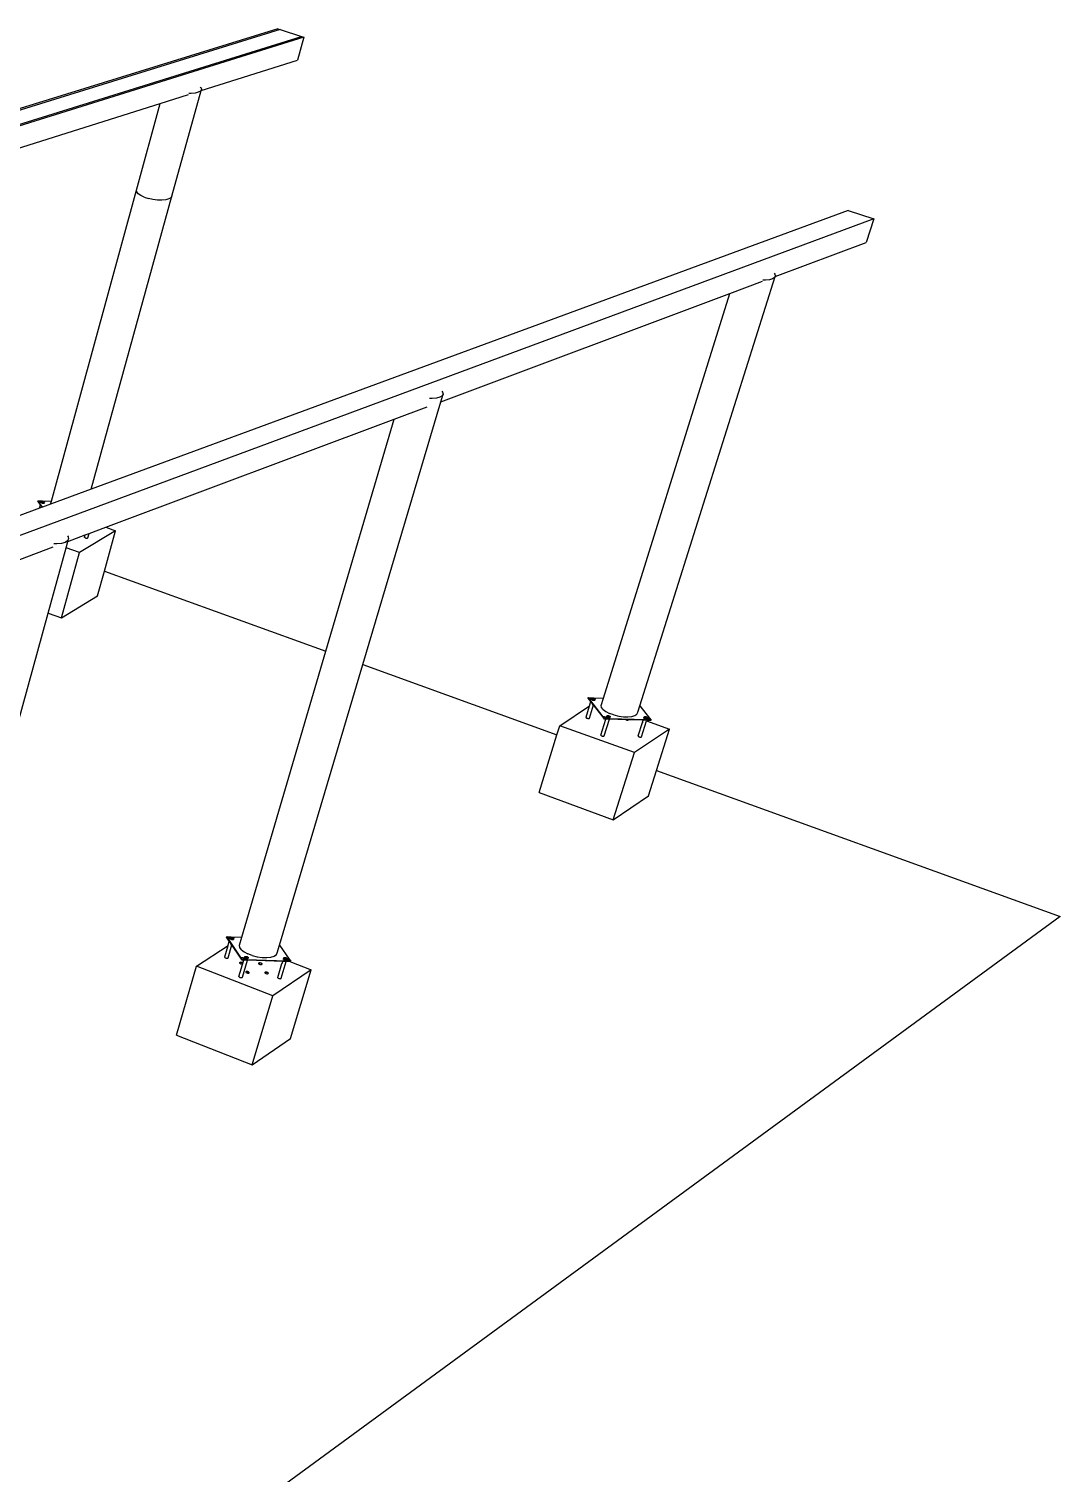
# Model space of a CAD drawing. Header units: inches. Extents: x -1339 to 1886, y -1058 to 789.
# Drawn here: x 1516 to 1886, y 15 to 533 of the extents above; entities that cross this region are included whole.
import ezdxf

# ---------------------------------------------------------------- set-up
doc = ezdxf.new("R2010")
doc.units = ezdxf.units.IN
doc.header["$MEASUREMENT"] = 0

msp = doc.modelspace()

# ---------------------------------------------------------------- linework, layer by layer
for p, q in [((1606.44, 532.39), (-531.31, -128.81)), ((-522.9, -135.29), (1614.06, 529.96)), ((1614.95, 529.68), (-521.92, -136.05)), ((1605.55, 532.67), (1359.85, 456.73)), ((1605.55, 532.67), (1606.44, 532.39)), ((1606.44, 532.39), (1614.06, 529.96)), ((1614.95, 529.68), (1612.62, 521.41)), ((1614.06, 529.96), (1614.95, 529.68)), ((1578.05, 510.53), (1612.62, 521.41)), ((1563.4, 505.92), (1573.57, 509.12)), ((1567.61, 472.68), (1578.05, 510.53)), ((1574.57, 509.51), (1573.68, 509.53)), ((1575.97, 509.64), (1574.57, 509.51)), ((1577.08, 509.93), (1575.97, 509.64)), ((1577.82, 510.37), (1577.08, 509.93)), ((1577.8, 511.82), (1578.05, 511.52)), ((1578.16, 510.91), (1577.82, 510.37)), ((1578.05, 511.52), (1578.16, 510.91)), ((1578.05, 510.53), (1578.16, 510.91)), ((1452.3, 470.95), (1563.4, 505.92)), ((1554.9, 474.84), (1563.4, 505.92)), ((1524.4, 363.39), (1554.9, 474.84)), ((1538.62, 367.64), (1567.61, 472.68)), ((1554.99, 474.22), (1554.9, 474.84)), ((1555.52, 473.56), (1554.99, 474.22)), ((1556.43, 472.92), (1555.52, 473.56)), ((1557.67, 472.34), (1556.43, 472.92)), ((1557.67, 472.34), (1559.16, 471.85)), ((1560.79, 471.49), (1559.16, 471.85)), ((1562.45, 471.29), (1560.79, 471.49)), ((1564.03, 471.26), (1562.45, 471.29)), ((1565.42, 471.39), (1564.03, 471.26)), ((1566.53, 471.69), (1565.42, 471.39)), ((1567.27, 472.13), (1566.53, 471.69)), ((1567.61, 472.68), (1567.27, 472.13)), ((1810.13, 467.51), (1538.62, 367.64)), ((1810.13, 467.51), (1819.33, 464.57)), ((1819.33, 464.57), (-287.57, -316.52)), ((1819.33, 464.57), (1816.6, 456.08)), ((1783.99, 443.88), (1816.6, 456.08)), ((1735.42, 290), (1783.99, 443.88)), ((1767.77, 437.81), (1779.45, 442.18)), ((1780.5, 442.57), (1779.58, 442.59)), ((1781.94, 442.72), (1780.5, 442.57)), ((1783.06, 443.03), (1781.94, 442.72)), ((1783.78, 443.5), (1783.06, 443.03)), ((1783.57, 445.07), (1783.87, 444.75)), ((1784.06, 444.09), (1783.78, 443.5)), ((1783.87, 444.75), (1784.06, 444.09)), ((1783.99, 443.88), (1784.06, 444.09)), ((1664.03, 398.99), (1767.77, 437.81)), ((1722.36, 292.78), (1767.77, 437.81)), ((1636.07, 304.79), (1664.03, 398.99)), ((1660.99, 400.1), (1660.01, 400.12)), ((1662.52, 400.26), (1660.99, 400.1)), ((1663.72, 400.6), (1662.52, 400.26)), ((1664.51, 401.1), (1663.72, 400.6)), ((1664.03, 398.99), (1664.85, 401.74)), ((1664.41, 402.8), (1664.7, 402.46)), ((1664.85, 401.74), (1664.51, 401.1)), ((1664.7, 402.46), (1664.85, 401.74)), ((1647.29, 392.72), (1659.13, 397.16)), ((1543.9, 354.04), (1647.29, 392.72)), ((1622.83, 309.57), (1647.29, 392.72)), ((1538.62, 367.64), (1524.11, 362.3)), ((1519.57, 363.36), (1519.62, 363.52)), ((1520, 362.75), (1519.57, 363.36)), ((1520.05, 362.91), (1519.62, 363.52)), ((1519.62, 363.52), (1521.01, 363.48)), ((1519.62, 363.52), (1520.87, 363.07)), ((1519.62, 363.52), (1520.87, 363.07)), ((1519.62, 363.52), (1520.87, 363.07)), ((1520, 362.75), (1520.05, 362.91)), ((1520.48, 362.07), (1520, 362.75)), ((1520.05, 362.91), (1520.39, 362.92)), ((1521.22, 361.24), (1520.05, 362.91)), ((1520.39, 362.92), (1520.69, 362.97)), ((1520.69, 362.97), (1520.75, 363)), ((1520.73, 362.99), (1520.71, 362.93)), ((1520.73, 362.99), (1520.71, 362.93)), ((1520.73, 362.99), (1520.71, 362.93)), ((1520.71, 362.93), (1520.74, 362.87)), ((1520.71, 362.93), (1520.74, 362.87)), ((1520.71, 362.93), (1520.74, 362.87)), ((1520.73, 362.98), (1520.72, 362.92)), ((1520.75, 362.86), (1520.72, 362.92)), ((1520.78, 363.04), (1520.73, 362.99)), ((1520.78, 363.04), (1520.73, 362.99)), ((1520.78, 363.04), (1520.73, 362.99)), ((1520.75, 363), (1520.73, 362.98)), ((1520.73, 362.93), (1520.75, 362.98)), ((1520.76, 362.87), (1520.73, 362.93)), ((1520.75, 363), (1520.84, 363.31)), ((1520.79, 363.03), (1520.75, 363)), ((1520.75, 362.98), (1520.75, 363)), ((1520.75, 362.98), (1520.77, 363)), ((1520.75, 363), (1520.77, 363)), ((1520.81, 362.8), (1520.75, 362.86)), ((1520.82, 362.81), (1520.76, 362.87)), ((1520.77, 363), (1520.91, 363.06)), ((1520.77, 363), (1520.8, 363.03)), ((1520.87, 363.07), (1520.78, 363.04)), ((1520.87, 363.07), (1520.78, 363.04)), ((1520.87, 363.07), (1520.78, 363.04)), ((1520.87, 363.06), (1520.79, 363.03)), ((1520.8, 363.03), (1520.88, 363.07)), ((1520.81, 362.8), (1520.91, 362.74)), ((1520.82, 363.26), (1520.84, 363.31)), ((1520.85, 363.2), (1520.82, 363.26)), ((1520.91, 362.75), (1520.82, 362.81)), ((1520.84, 363.31), (1520.89, 363.36)), ((1520.91, 363.13), (1520.85, 363.2)), ((1520.98, 363.09), (1520.87, 363.07)), ((1520.98, 363.09), (1520.87, 363.07)), ((1520.98, 363.09), (1520.87, 363.07)), ((1520.88, 363.07), (1520.87, 363.06)), ((1520.87, 363.07), (1520.89, 363.07)), ((1520.87, 363.07), (1520.87, 363.07)), ((1520.87, 363.07), (1520.89, 363.07)), ((1520.87, 363.07), (1520.87, 363.07)), ((1520.87, 363.07), (1520.89, 363.07)), ((1520.87, 363.07), (1520.87, 363.07)), ((1520.88, 363.07), (1520.89, 363.07)), ((1520.89, 363.36), (1520.97, 363.39)), ((1520.89, 363.07), (1520.92, 363.07)), ((1520.89, 363.07), (1520.9, 363.06)), ((1520.89, 363.07), (1520.9, 363.06)), ((1520.89, 363.07), (1520.9, 363.06)), ((1520.96, 363.1), (1520.91, 363.13)), ((1520.91, 363.06), (1520.92, 363.07)), ((1521.03, 362.7), (1520.91, 362.75)), ((1520.91, 362.74), (1521.03, 362.68)), ((1520.92, 363.07), (1520.96, 363.1)), ((1520.92, 363.07), (1520.99, 363.08)), ((1520.99, 363.08), (1520.96, 363.1)), ((1520.97, 363.39), (1521.05, 363.4)), ((1521, 363.08), (1520.99, 363.08)), ((1521.12, 363.02), (1521, 363.08)), ((1521.05, 363.4), (1521.01, 363.48)), ((1521.01, 363.48), (1524.4, 363.39)), ((1521.17, 362.66), (1521.03, 362.7)), ((1521.03, 362.68), (1521.17, 362.64)), ((1521.05, 363.4), (1521.09, 363.41)), ((1521.09, 363.41), (1521.22, 363.42)), ((1521.26, 362.98), (1521.12, 363.02)), ((1521.32, 362.63), (1521.17, 362.66)), ((1521.17, 362.64), (1521.32, 362.61)), ((1521.22, 363.42), (1521.36, 363.4)), ((1521.41, 362.96), (1521.26, 362.98)), ((1521.39, 362.91), (1521.29, 362.85)), ((1521.39, 362.91), (1521.29, 362.85)), ((1521.39, 362.91), (1521.29, 362.85)), ((1521.35, 362.77), (1521.3, 362.85)), ((1521.3, 362.85), (1521.37, 362.84)), ((1521.32, 362.63), (1521.46, 362.62)), ((1521.32, 362.61), (1521.47, 362.6)), ((1521.36, 363.4), (1521.51, 363.38)), ((1521.55, 362.94), (1521.41, 362.96)), ((1521.59, 362.62), (1521.46, 362.62)), ((1521.47, 362.61), (1521.6, 362.61)), ((1521.47, 362.61), (1521.6, 362.61)), ((1521.47, 362.61), (1521.6, 362.61)), ((1521.51, 363.38), (1521.65, 363.34)), ((1521.52, 362.84), (1521.83, 362.83)), ((1521.68, 362.95), (1521.55, 362.94)), ((1521.71, 362.64), (1521.59, 362.62)), ((1521.6, 362.61), (1521.72, 362.63)), ((1521.6, 362.61), (1521.72, 362.63)), ((1521.6, 362.61), (1521.72, 362.63)), ((1521.65, 363.34), (1521.77, 363.28)), ((1521.69, 362.95), (1521.68, 362.95)), ((1521.69, 362.95), (1521.77, 362.9)), ((1521.7, 362.95), (1521.69, 362.95)), ((1521.8, 362.97), (1521.7, 362.95)), ((1521.79, 362.89), (1521.7, 362.95)), ((1521.79, 362.9), (1521.71, 362.95)), ((1521.79, 362.9), (1521.71, 362.95)), ((1521.79, 362.9), (1521.71, 362.95)), ((1521.79, 362.68), (1521.71, 362.64)), ((1521.72, 362.63), (1521.81, 362.67)), ((1521.72, 362.63), (1521.81, 362.67)), ((1521.72, 362.63), (1521.81, 362.67)), ((1521.77, 363.28), (1521.86, 363.23)), ((1521.77, 362.9), (1521.83, 362.84)), ((1521.84, 362.85), (1521.79, 362.9)), ((1521.84, 362.85), (1521.79, 362.9)), ((1521.84, 362.85), (1521.79, 362.9)), ((1521.84, 362.85), (1521.79, 362.89)), ((1521.79, 362.68), (1521.84, 362.72)), ((1521.88, 363), (1521.8, 362.97)), ((1521.81, 362.67), (1521.86, 362.72)), ((1521.81, 362.67), (1521.86, 362.72)), ((1521.81, 362.67), (1521.86, 362.72)), ((1521.83, 362.84), (1521.83, 362.83)), ((1521.84, 362.72), (1521.93, 363.05)), ((1521.86, 363.23), (1521.92, 363.16)), ((1521.88, 362.78), (1521.86, 362.8)), ((1521.88, 362.78), (1521.86, 362.8)), ((1521.88, 362.78), (1521.86, 362.8)), ((1521.86, 362.72), (1521.88, 362.78)), ((1521.86, 362.72), (1521.88, 362.78)), ((1521.86, 362.72), (1521.88, 362.78)), ((1521.93, 363.05), (1521.88, 363)), ((1521.92, 363.16), (1521.94, 363.1)), ((1521.94, 363.1), (1521.93, 363.05)), ((1524.11, 362.3), (1524.4, 363.39)), ((1520.15, 360.84), (1500.65, 353.67)), ((1520.15, 360.84), (1520.48, 362.07)), ((1521.09, 361.19), (1520.15, 360.84)), ((1521.09, 361.2), (1520.48, 362.07)), ((1521.09, 361.19), (1521.09, 361.2)), ((1521.1, 361.19), (1521.09, 361.2)), ((1521.1, 361.19), (1521.09, 361.19)), ((1521.22, 361.24), (1521.1, 361.19)), ((1524.11, 362.3), (1521.22, 361.24)), ((1547.43, 352.77), (1534.43, 344.92)), ((1537.87, 351.78), (1543.9, 354.04)), ((1543.39, 338.24), (1547.43, 352.77)), ((1543.9, 354.04), (1547.43, 352.77)), ((1513.03, 342.48), (1525.01, 346.97)), ((1526.33, 348.02), (1525.3, 348.04)), ((1527.96, 348.19), (1526.33, 348.02)), ((1529.26, 348.56), (1527.96, 348.19)), ((1530.14, 349.11), (1529.26, 348.56)), ((1529.67, 346.64), (1530.31, 348.95)), ((1530.54, 349.8), (1530.14, 349.11)), ((1530.16, 350.96), (1530.44, 350.58)), ((1530.31, 348.95), (1536.51, 351.27)), ((1530.31, 348.95), (1530.54, 349.8)), ((1530.44, 350.58), (1530.54, 349.8)), ((1536.29, 350.46), (1536.28, 350.4)), ((1536.3, 350.34), (1536.28, 350.4)), ((1536.29, 350.46), (1536.51, 351.27)), ((1536.29, 350.46), (1536.29, 350.46)), ((1536.37, 350.28), (1536.3, 350.34)), ((1536.37, 350.28), (1536.46, 350.21)), ((1536.46, 350.21), (1536.59, 350.16)), ((1536.51, 351.27), (1537.87, 351.78)), ((1536.59, 350.16), (1536.73, 350.12)), ((1536.73, 350.12), (1536.88, 350.09)), ((1536.88, 350.09), (1537.03, 350.08)), ((1537.03, 350.08), (1537.17, 350.08)), ((1537.17, 350.08), (1537.29, 350.1)), ((1537.29, 350.1), (1537.38, 350.14)), ((1537.38, 350.14), (1537.4, 350.16)), ((1537.4, 350.16), (1537.43, 350.19)), ((1537.43, 350.19), (1537.87, 351.78)), ((1523.22, 323.22), (1529.67, 346.64)), ((1527.95, 321.49), (1534.43, 344.92)), ((1534.43, 344.92), (1529.67, 346.64)), ((1540.93, 329.4), (1543.39, 338.24)), ((1543.39, 338.24), (1622.83, 309.57)), ((1527.95, 321.49), (1540.93, 329.4)), ((1464.58, 110.26), (1523.22, 323.22)), ((1523.22, 323.22), (1527.95, 321.49)), ((1592.69, 207.09), (1622.83, 309.57)), ((1606.23, 204.22), (1636.07, 304.79)), ((1636.07, 304.79), (1705.73, 279.64)), ((1716.9, 292.78), (1716.95, 292.94)), ((1717.42, 292.12), (1716.9, 292.78)), ((1717.47, 292.28), (1716.95, 292.94)), ((1716.95, 292.94), (1718.41, 292.9)), ((1716.95, 292.94), (1718.31, 292.46)), ((1717.36, 285.58), (1718.83, 290.31)), ((1717.41, 289.92), (1717.91, 291.5)), ((1717.42, 292.12), (1717.47, 292.28)), ((1717.91, 291.5), (1717.42, 292.12)), ((1717.47, 292.28), (1717.83, 292.29)), ((1722.33, 286.06), (1717.47, 292.28)), ((1717.83, 292.29), (1718.13, 292.35)), ((1718.58, 290.64), (1717.91, 291.5)), ((1718.13, 292.35), (1718.19, 292.38)), ((1718.17, 292.37), (1718.16, 292.31)), ((1718.16, 292.31), (1718.19, 292.24)), ((1718.22, 292.42), (1718.17, 292.37)), ((1718.18, 292.36), (1718.17, 292.3)), ((1718.17, 292.3), (1718.2, 292.23)), ((1718.19, 292.38), (1718.18, 292.36)), ((1718.18, 292.3), (1718.19, 292.36)), ((1718.21, 292.24), (1718.18, 292.3)), ((1718.19, 292.38), (1718.29, 292.7)), ((1718.23, 292.41), (1718.19, 292.38)), ((1718.19, 292.36), (1718.19, 292.38)), ((1718.19, 292.36), (1718.21, 292.38)), ((1718.19, 292.38), (1718.19, 292.38)), ((1718.19, 292.38), (1718.21, 292.38)), ((1718.19, 292.38), (1718.19, 292.38)), ((1718.19, 292.38), (1718.19, 292.38)), ((1718.2, 292.23), (1718.27, 292.16)), ((1718.21, 292.38), (1718.35, 292.44)), ((1718.21, 292.38), (1718.24, 292.41)), ((1718.29, 292.17), (1718.21, 292.24)), ((1718.31, 292.46), (1718.22, 292.42)), ((1718.31, 292.45), (1718.23, 292.41)), ((1718.24, 292.41), (1718.32, 292.45)), ((1718.27, 292.16), (1718.38, 292.1)), ((1718.29, 292.7), (1718.34, 292.75)), ((1718.29, 292.64), (1718.29, 292.7)), ((1718.32, 292.57), (1718.29, 292.64)), ((1718.39, 292.11), (1718.29, 292.17)), ((1718.42, 292.48), (1718.31, 292.46)), ((1718.31, 292.46), (1718.33, 292.45)), ((1718.31, 292.46), (1718.31, 292.46)), ((1718.32, 292.45), (1718.31, 292.45)), ((1718.39, 292.51), (1718.32, 292.57)), ((1718.32, 292.45), (1718.33, 292.45)), ((1718.33, 292.45), (1718.36, 292.46)), ((1718.33, 292.45), (1718.34, 292.45)), ((1718.34, 292.75), (1718.43, 292.79)), ((1718.35, 292.44), (1718.36, 292.46)), ((1718.36, 292.46), (1718.4, 292.5)), ((1718.36, 292.46), (1718.43, 292.47)), ((1718.38, 292.1), (1718.52, 292.04)), ((1718.4, 292.5), (1718.39, 292.51)), ((1718.52, 292.05), (1718.39, 292.11)), ((1718.45, 292.47), (1718.4, 292.5)), ((1718.46, 292.79), (1718.41, 292.9)), ((1718.41, 292.9), (1722.36, 292.78)), ((1718.43, 292.48), (1718.42, 292.48)), ((1718.43, 292.79), (1718.46, 292.79)), ((1718.45, 292.47), (1718.43, 292.47)), ((1718.49, 292.44), (1718.45, 292.47)), ((1718.46, 292.79), (1718.54, 292.81)), ((1718.47, 290.28), (1718.55, 290.54)), ((1718.47, 290.28), (1718.61, 290.29)), ((1718.62, 292.39), (1718.49, 292.44)), ((1718.67, 292.01), (1718.52, 292.05)), ((1718.52, 292.04), (1718.67, 291.99)), ((1718.54, 292.81), (1718.68, 292.81)), ((1718.55, 290.54), (1718.58, 290.64)), ((1718.55, 290.54), (1718.66, 290.53)), ((1718.66, 290.53), (1718.58, 290.64)), ((1718.61, 290.29), (1718.73, 290.31)), ((1718.77, 292.34), (1718.62, 292.39)), ((1718.81, 290.34), (1718.66, 290.53)), ((1718.82, 291.98), (1718.67, 292.01)), ((1718.67, 291.99), (1718.83, 291.96)), ((1718.68, 292.81), (1718.83, 292.8)), ((1718.73, 290.31), (1718.81, 290.34)), ((1718.93, 292.32), (1718.77, 292.34)), ((1718.92, 292.32), (1718.77, 292.22)), ((1718.86, 292.11), (1718.78, 292.21)), ((1718.78, 292.21), (1718.89, 292.21)), ((1718.83, 290.31), (1718.81, 290.34)), ((1718.82, 291.98), (1718.97, 291.97)), ((1718.83, 292.8), (1718.99, 292.77)), ((1718.83, 291.96), (1718.99, 291.95)), ((1722.28, 285.89), (1718.83, 290.31)), ((1719.08, 292.3), (1718.93, 292.32)), ((1719.11, 291.97), (1718.97, 291.97)), ((1718.99, 291.95), (1718.97, 291.97)), ((1718.98, 291.96), (1719.12, 291.96)), ((1718.99, 292.77), (1719.13, 292.73)), ((1719.05, 292.21), (1719.34, 292.2)), ((1719.21, 292.31), (1719.08, 292.3)), ((1719.23, 291.99), (1719.11, 291.97)), ((1719.12, 291.96), (1719.24, 291.99)), ((1719.13, 292.73), (1719.26, 292.67)), ((1719.21, 292.31), (1719.26, 292.27)), ((1719.22, 292.31), (1719.21, 292.31)), ((1719.33, 292.33), (1719.22, 292.31)), ((1719.29, 292.26), (1719.22, 292.31)), ((1719.22, 292.31), (1719.22, 292.31)), ((1719.28, 292.27), (1719.22, 292.31)), ((1719.31, 292.03), (1719.23, 291.99)), ((1719.24, 291.99), (1719.33, 292.02)), ((1719.26, 292.67), (1719.37, 292.61)), ((1719.26, 292.27), (1719.33, 292.21)), ((1719.35, 292.2), (1719.28, 292.27)), ((1719.35, 292.2), (1719.29, 292.26)), ((1719.31, 292.03), (1719.36, 292.08)), ((1719.41, 292.37), (1719.33, 292.33)), ((1719.33, 292.21), (1719.34, 292.2)), ((1719.33, 292.02), (1719.38, 292.08)), ((1719.34, 292.2), (1719.35, 292.17)), ((1719.34, 292.2), (1719.36, 292.2)), ((1719.36, 292.2), (1719.35, 292.2)), ((1719.36, 292.2), (1719.35, 292.2)), ((1719.35, 292.2), (1719.35, 292.2)), ((1719.36, 292.08), (1719.46, 292.42)), ((1719.36, 292.2), (1719.36, 292.2)), ((1719.36, 292.19), (1719.36, 292.2)), ((1719.37, 292.61), (1719.44, 292.54)), ((1719.39, 292.14), (1719.38, 292.15)), ((1719.38, 292.08), (1719.39, 292.14)), ((1719.46, 292.42), (1719.41, 292.37)), ((1719.44, 292.54), (1719.47, 292.47)), ((1719.47, 292.47), (1719.46, 292.42)), ((1721.52, 290.09), (1722.36, 292.78)), ((1721.68, 289.39), (1721.52, 290.09)), ((1734.68, 287.65), (1735.42, 290)), ((1735.42, 290), (1738.93, 285.57)), ((1706.73, 282.84), (1717.41, 289.92)), ((1716.14, 285.82), (1716.15, 285.88)), ((1716.18, 285.75), (1716.14, 285.82)), ((1716.15, 285.88), (1717.41, 289.92)), ((1716.18, 285.75), (1716.25, 285.68)), ((1716.25, 285.68), (1716.36, 285.61)), ((1716.36, 285.61), (1716.49, 285.56)), ((1716.49, 285.56), (1716.64, 285.51)), ((1716.64, 285.51), (1716.8, 285.48)), ((1716.8, 285.48), (1716.96, 285.47)), ((1716.96, 285.47), (1717.1, 285.47)), ((1717.1, 285.47), (1717.22, 285.49)), ((1717.22, 285.49), (1717.31, 285.53)), ((1717.33, 285.71), (1717.3, 285.75)), ((1717.31, 285.53), (1717.36, 285.58)), ((1717.35, 285.67), (1717.33, 285.71)), ((1721.49, 279.52), (1723.28, 285.21)), ((1722.28, 288.65), (1721.68, 289.39)), ((1722.28, 288.65), (1723.27, 287.93)), ((1722.28, 285.89), (1722.33, 286.06)), ((1722.8, 285.23), (1722.28, 285.89)), ((1722.73, 286.02), (1722.33, 286.06)), ((1722.85, 285.39), (1722.33, 286.06)), ((1722.7, 279.23), (1724.57, 285.17)), ((1723.13, 285.95), (1722.73, 286.02)), ((1722.8, 285.23), (1722.85, 285.39)), ((1723.28, 285.21), (1722.8, 285.23)), ((1722.85, 285.39), (1723.52, 285.83)), ((1724.32, 285.35), (1722.85, 285.39)), ((1723.52, 285.83), (1723.13, 285.95)), ((1723.27, 287.93), (1724.6, 287.27)), ((1724.27, 285.18), (1723.28, 285.21)), ((1723.52, 286.03), (1723.51, 285.96)), ((1723.51, 285.96), (1723.55, 285.9)), ((1723.57, 286.08), (1723.52, 286.03)), ((1723.53, 286.02), (1723.52, 285.96)), ((1723.52, 285.96), (1723.56, 285.89)), ((1723.86, 285.69), (1723.52, 285.83)), ((1723.55, 286.04), (1723.53, 286.02)), ((1723.54, 286.02), (1723.59, 286.07)), ((1723.54, 286.02), (1723.55, 286.04)), ((1723.54, 285.96), (1723.54, 286.02)), ((1723.57, 285.9), (1723.54, 285.96)), ((1723.55, 286.04), (1723.65, 286.36)), ((1723.58, 286.07), (1723.55, 286.04)), ((1723.56, 285.89), (1723.63, 285.82)), ((1723.66, 286.12), (1723.57, 286.08)), ((1723.64, 285.83), (1723.57, 285.9)), ((1723.67, 286.11), (1723.58, 286.07)), ((1723.59, 286.07), (1723.68, 286.11)), ((1723.63, 285.82), (1723.74, 285.75)), ((1723.64, 286.3), (1723.65, 286.36)), ((1723.67, 286.23), (1723.64, 286.3)), ((1723.74, 285.77), (1723.64, 285.83)), ((1723.65, 286.36), (1723.7, 286.41)), ((1723.78, 286.14), (1723.66, 286.12)), ((1723.66, 286.12), (1723.66, 286.12)), ((1723.74, 286.16), (1723.67, 286.23)), ((1723.68, 286.11), (1723.67, 286.11)), ((1723.79, 286.13), (1723.68, 286.11)), ((1723.68, 286.11), (1723.68, 286.11)), ((1723.7, 286.41), (1723.78, 286.45)), ((1723.8, 286.13), (1723.74, 286.16)), ((1723.87, 285.71), (1723.74, 285.77)), ((1723.74, 285.75), (1723.87, 285.69)), ((1723.78, 286.45), (1723.9, 286.47)), ((1723.78, 286.14), (1723.78, 286.14)), ((1723.8, 286.13), (1723.79, 286.13)), ((1723.85, 286.1), (1723.8, 286.13)), ((1723.98, 286.05), (1723.85, 286.1)), ((1724.13, 285.52), (1723.86, 285.69)), ((1724.02, 285.67), (1723.87, 285.71)), ((1723.87, 285.69), (1724.03, 285.65)), ((1723.9, 286.47), (1724.03, 286.47)), ((1724.01, 286.04), (1723.98, 286.05)), ((1724.1, 285.92), (1724.01, 286.04)), ((1724.13, 286), (1724.01, 286.04)), ((1724.02, 285.67), (1724.18, 285.64)), ((1724.03, 286.47), (1724.19, 286.46)), ((1724.03, 285.65), (1724.19, 285.62)), ((1724.28, 285.97), (1724.13, 286)), ((1724.32, 285.35), (1724.13, 285.52)), ((1724.33, 285.62), (1724.18, 285.64)), ((1724.19, 286.46), (1724.34, 286.43)), ((1724.19, 285.62), (1724.34, 285.6)), ((1724.33, 285.62), (1724.22, 285.77)), ((1724.65, 285.86), (1724.25, 285.87)), ((1724.27, 285.18), (1724.32, 285.35)), ((1724.57, 285.17), (1724.27, 285.18)), ((1724.44, 285.96), (1724.28, 285.97)), ((1737.99, 284.94), (1724.32, 285.35)), ((1724.47, 285.63), (1724.33, 285.62)), ((1724.34, 286.43), (1724.49, 286.38)), ((1724.34, 285.61), (1724.48, 285.62)), ((1724.34, 285.6), (1724.49, 285.61)), ((1724.56, 285.96), (1724.44, 285.96)), ((1724.58, 285.65), (1724.47, 285.63)), ((1724.48, 285.62), (1724.6, 285.64)), ((1724.49, 286.38), (1724.62, 286.33)), ((1724.49, 285.61), (1724.61, 285.63)), ((1724.56, 285.96), (1724.62, 285.93)), ((1724.57, 285.96), (1724.56, 285.96)), ((1724.69, 285.98), (1724.57, 285.96)), ((1730.46, 285), (1724.57, 285.17)), ((1724.64, 285.93), (1724.58, 285.96)), ((1724.58, 285.65), (1724.67, 285.69)), ((1726.16, 286.72), (1724.6, 287.27)), ((1724.6, 285.64), (1724.69, 285.68)), ((1724.61, 285.63), (1724.69, 285.67)), ((1724.62, 286.33), (1724.72, 286.27)), ((1724.62, 285.93), (1724.66, 285.89)), ((1724.66, 285.91), (1724.64, 285.93)), ((1724.72, 285.74), (1724.67, 285.69)), ((1724.77, 286.02), (1724.69, 285.98)), ((1724.69, 285.68), (1724.74, 285.73)), ((1724.69, 285.67), (1724.74, 285.72)), ((1724.71, 285.82), (1724.72, 285.8)), ((1724.72, 286.27), (1724.8, 286.2)), ((1724.74, 285.81), (1724.72, 285.85)), ((1724.74, 285.79), (1724.72, 285.85)), ((1724.72, 285.74), (1724.74, 285.81)), ((1724.72, 285.8), (1724.72, 285.74)), ((1724.74, 285.81), (1724.82, 286.07)), ((1724.75, 285.79), (1724.74, 285.81)), ((1724.74, 285.72), (1724.75, 285.79)), ((1724.74, 285.73), (1724.74, 285.79)), ((1724.82, 286.07), (1724.77, 286.02)), ((1724.8, 286.2), (1724.83, 286.13)), ((1724.83, 286.13), (1724.82, 286.07)), ((1726.16, 286.72), (1727.86, 286.31)), ((1727.86, 286.31), (1729.57, 286.08)), ((1729.57, 286.08), (1731.18, 286.04)), ((1730.46, 285), (1730.51, 284.98)), ((1731.34, 284.97), (1730.46, 285)), ((1730.51, 284.98), (1730.66, 284.93)), ((1730.66, 284.93), (1730.82, 284.9)), ((1730.82, 284.9), (1730.98, 284.89)), ((1730.98, 284.89), (1731.12, 284.9)), ((1731.12, 284.9), (1731.24, 284.92)), ((1731.18, 286.04), (1732.59, 286.2)), ((1731.24, 284.92), (1731.32, 284.96)), ((1731.32, 284.96), (1731.34, 284.97)), ((1736.67, 284.81), (1731.34, 284.97)), ((1732.59, 286.2), (1733.68, 286.53)), ((1733.68, 286.53), (1734.4, 287.03)), ((1734.4, 287.03), (1734.68, 287.65)), ((1736.43, 284.07), (1736.67, 284.81)), ((1737.9, 284.78), (1736.67, 284.81)), ((1736.89, 285.66), (1736.88, 285.6)), ((1736.88, 285.6), (1736.91, 285.53)), ((1736.94, 285.72), (1736.89, 285.66)), ((1736.9, 285.6), (1736.91, 285.66)), ((1736.93, 285.53), (1736.9, 285.6)), ((1736.9, 285.54), (1736.97, 285.47)), ((1736.91, 285.66), (1737.01, 286)), ((1736.91, 285.66), (1736.96, 285.71)), ((1737.01, 285.47), (1736.93, 285.53)), ((1737.02, 285.76), (1736.94, 285.72)), ((1736.96, 285.71), (1737.04, 285.75)), ((1736.97, 285.47), (1737.08, 285.41)), ((1737.01, 286), (1737.06, 286.05)), ((1737.01, 285.94), (1737.01, 286)), ((1737.04, 285.87), (1737.01, 285.94)), ((1737.11, 285.4), (1737.01, 285.47)), ((1737.03, 285.76), (1737.02, 285.76)), ((1737.14, 285.78), (1737.03, 285.76)), ((1737.11, 285.8), (1737.04, 285.87)), ((1737.05, 285.75), (1737.04, 285.75)), ((1737.15, 285.77), (1737.05, 285.75)), ((1737.06, 286.05), (1737.15, 286.08)), ((1737.08, 285.41), (1737.22, 285.35)), ((1737.17, 285.77), (1737.11, 285.8)), ((1737.24, 285.35), (1737.11, 285.4)), ((1737.15, 285.78), (1737.14, 285.78)), ((1737.15, 286.08), (1737.26, 286.1)), ((1737.15, 285.77), (1737.17, 285.77)), ((1737.22, 285.74), (1737.17, 285.77)), ((1737.35, 285.68), (1737.22, 285.74)), ((1737.22, 285.35), (1737.37, 285.3)), ((1737.39, 285.3), (1737.24, 285.35)), ((1737.26, 286.1), (1737.4, 286.11)), ((1737.5, 285.64), (1737.35, 285.68)), ((1737.37, 285.3), (1737.53, 285.27)), ((1737.55, 285.27), (1737.39, 285.3)), ((1737.4, 286.11), (1737.55, 286.1)), ((1737.64, 285.61), (1737.49, 285.52)), ((1737.65, 285.61), (1737.5, 285.64)), ((1737.7, 285.26), (1737.5, 285.51)), ((1737.77, 285.5), (1737.5, 285.51)), ((1737.53, 285.27), (1737.69, 285.26)), ((1737.55, 286.1), (1737.71, 286.07)), ((1737.7, 285.26), (1737.55, 285.27)), ((1737.8, 285.6), (1737.65, 285.61)), ((1737.69, 285.26), (1737.7, 285.26)), ((1737.7, 285.26), (1737.83, 285.26)), ((1737.7, 285.25), (1737.85, 285.26)), ((1737.71, 286.07), (1737.85, 286.02)), ((1737.94, 285.6), (1737.8, 285.6)), ((1737.83, 285.26), (1737.94, 285.28)), ((1737.85, 286.02), (1737.99, 285.97)), ((1737.85, 285.26), (1737.97, 285.28)), ((1737.85, 284.64), (1737.9, 284.78)), ((1737.92, 285.27), (1737.9, 285.11)), ((1737.9, 285.11), (1737.99, 284.94)), ((1737.94, 284.78), (1737.9, 284.78)), ((1738.06, 285.49), (1737.91, 285.5)), ((1737.94, 285.28), (1737.92, 285.27)), ((1737.95, 285.6), (1737.94, 285.6)), ((1737.94, 285.59), (1737.98, 285.57)), ((1738.05, 285.4), (1737.94, 285.28)), ((1737.94, 285.28), (1737.95, 285.29)), ((1737.94, 284.78), (1737.99, 284.94)), ((1739.4, 284.73), (1737.94, 284.78)), ((1738.06, 285.62), (1737.95, 285.6)), ((1737.99, 285.58), (1737.95, 285.6)), ((1738, 285.57), (1737.95, 285.6)), ((1738.04, 285.33), (1737.95, 285.29)), ((1737.97, 285.28), (1738.05, 285.32)), ((1737.98, 285.57), (1738.06, 285.5)), ((1737.99, 285.97), (1738.09, 285.9)), ((1738.06, 285.51), (1737.99, 285.58)), ((1739.46, 284.9), (1737.99, 284.94)), ((1738.08, 285.5), (1738, 285.57)), ((1738.08, 285.37), (1738.04, 285.33)), ((1738.09, 285.42), (1738.05, 285.4)), ((1738.08, 285.39), (1738.05, 285.4)), ((1738.05, 285.32), (1738.1, 285.37)), ((1738.14, 285.66), (1738.06, 285.62)), ((1738.09, 285.44), (1738.06, 285.51)), ((1738.06, 285.5), (1738.06, 285.49)), ((1738.06, 285.49), (1738.09, 285.43)), ((1738.08, 285.5), (1738.08, 285.5)), ((1738.08, 285.49), (1738.08, 285.5)), ((1738.11, 285.43), (1738.08, 285.49)), ((1738.08, 285.37), (1738.09, 285.42)), ((1738.08, 285.37), (1738.09, 285.4)), ((1738.09, 285.39), (1738.08, 285.39)), ((1738.08, 285.37), (1738.09, 285.38)), ((1738.09, 285.9), (1738.16, 285.84)), ((1738.09, 285.42), (1738.09, 285.44)), ((1738.09, 285.43), (1738.09, 285.42)), ((1738.09, 285.4), (1738.1, 285.42)), ((1738.09, 285.4), (1738.09, 285.42)), ((1738.1, 285.42), (1738.09, 285.42)), ((1738.09, 285.42), (1738.09, 285.42)), ((1738.09, 285.38), (1738.09, 285.4)), ((1738.1, 285.38), (1738.09, 285.39)), ((1738.1, 285.42), (1738.19, 285.71)), ((1738.27, 285.5), (1738.1, 285.42)), ((1738.1, 285.38), (1738.11, 285.43)), ((1738.1, 285.37), (1738.1, 285.38)), ((1739.46, 284.9), (1738.1, 285.38)), ((1738.19, 285.71), (1738.14, 285.66)), ((1738.16, 285.84), (1738.2, 285.77)), ((1738.2, 285.77), (1738.19, 285.71)), ((1738.57, 285.55), (1738.27, 285.5)), ((1738.93, 285.57), (1738.57, 285.55)), ((1738.93, 285.57), (1739.46, 284.9)), ((1739.4, 284.73), (1739.46, 284.9)), ((1699.28, 258.88), (1705.73, 279.64)), ((1705.73, 279.64), (1706.73, 282.84)), ((1733.51, 273.2), (1706.73, 282.84)), ((1746.14, 281.67), (1733.51, 273.2)), ((1734.82, 279.18), (1736.34, 284)), ((1736.03, 278.88), (1737.85, 284.64)), ((1736.39, 284.05), (1736.34, 284)), ((1736.34, 284), (1736.34, 283.94)), ((1736.34, 283.94), (1736.37, 283.87)), ((1736.37, 283.87), (1736.43, 284.07)), ((1736.43, 284.07), (1736.39, 284.05)), ((1737.85, 284.64), (1746.14, 281.67)), ((1741.39, 266.77), (1746.14, 281.67)), ((1721.49, 279.52), (1721.48, 279.46)), ((1721.52, 279.39), (1721.48, 279.46)), ((1721.51, 279.54), (1721.49, 279.52)), ((1721.52, 279.39), (1721.59, 279.32)), ((1721.59, 279.32), (1721.7, 279.26)), ((1721.7, 279.26), (1721.83, 279.2)), ((1721.83, 279.2), (1721.99, 279.15)), ((1721.99, 279.15), (1722.15, 279.12)), ((1722.15, 279.12), (1722.3, 279.11)), ((1722.3, 279.11), (1722.45, 279.11)), ((1722.45, 279.11), (1722.57, 279.14)), ((1722.57, 279.14), (1722.65, 279.17)), ((1722.65, 279.17), (1722.7, 279.23)), ((1734.82, 279.18), (1734.81, 279.11)), ((1734.81, 279.11), (1734.84, 279.05)), ((1734.87, 279.23), (1734.82, 279.18)), ((1734.84, 279.05), (1734.92, 278.98)), ((1734.91, 279.25), (1734.87, 279.23)), ((1734.92, 278.98), (1735.03, 278.91)), ((1735.03, 278.91), (1735.16, 278.85)), ((1735.16, 278.85), (1735.32, 278.81)), ((1735.32, 278.81), (1735.48, 278.78)), ((1735.48, 278.78), (1735.63, 278.76)), ((1735.63, 278.76), (1735.78, 278.77)), ((1735.78, 278.77), (1735.9, 278.79)), ((1735.9, 278.79), (1735.98, 278.83)), ((1735.98, 278.83), (1736.01, 278.85)), ((1736.01, 278.85), (1736.03, 278.88)), ((1725.91, 249.15), (1733.51, 273.2)), ((1738.51, 257.7), (1741.39, 266.77)), ((1741.39, 266.77), (1886.2, 214.5)), ((1699.28, 258.88), (1725.91, 249.15)), ((1725.91, 249.15), (1738.51, 257.7)), ((1886.2, 214.5), (149.11, -1057.53)), ((1587.2, 207.09), (1587.25, 207.26)), ((1587.75, 206.53), (1587.25, 207.26)), ((1587.25, 207.26), (1588.77, 207.21)), ((1587.25, 207.26), (1588.64, 206.73)), ((1588.83, 207.08), (1588.77, 207.21)), ((1588.77, 207.21), (1592.69, 207.09)), ((1576.46, 196.63), (1587.75, 204.1)), ((1586.53, 199.94), (1587.75, 204.1)), ((1587.7, 206.36), (1587.2, 207.09)), ((1587.7, 206.36), (1587.75, 206.53)), ((1588.2, 205.63), (1587.7, 206.36)), ((1587.75, 206.53), (1588.12, 206.54)), ((1592.38, 199.72), (1587.75, 206.53)), ((1587.75, 204.1), (1588.2, 205.63)), ((1587.75, 204.1), (1587.76, 204.11)), ((1587.77, 199.62), (1589.13, 204.25)), ((1588.12, 206.54), (1588.44, 206.61)), ((1588.86, 204.65), (1588.2, 205.63)), ((1588.44, 206.61), (1588.51, 206.63)), ((1588.48, 206.63), (1588.47, 206.56)), ((1588.47, 206.56), (1588.5, 206.49)), ((1588.54, 206.68), (1588.48, 206.63)), ((1588.49, 206.62), (1588.48, 206.55)), ((1588.48, 206.55), (1588.51, 206.48)), ((1588.51, 206.63), (1588.49, 206.62)), ((1588.49, 206.56), (1588.51, 206.62)), ((1588.52, 206.48), (1588.49, 206.56)), ((1588.51, 206.64), (1588.61, 206.97)), ((1588.55, 206.67), (1588.51, 206.64)), ((1588.51, 206.62), (1588.53, 206.64)), ((1588.51, 206.62), (1588.51, 206.64)), ((1588.51, 206.64), (1588.51, 206.63)), ((1588.51, 206.64), (1588.51, 206.64)), ((1588.51, 206.64), (1588.53, 206.64)), ((1588.51, 206.48), (1588.58, 206.4)), ((1588.59, 206.41), (1588.52, 206.48)), ((1588.53, 206.64), (1588.68, 206.71)), ((1588.53, 206.64), (1588.56, 206.68)), ((1588.63, 206.73), (1588.54, 206.68)), ((1588.64, 206.72), (1588.55, 206.67)), ((1588.56, 206.68), (1588.65, 206.72)), ((1588.58, 206.4), (1588.69, 206.33)), ((1588.59, 206.9), (1588.61, 206.97)), ((1588.62, 206.83), (1588.59, 206.9)), ((1588.59, 206.41), (1588.7, 206.34)), ((1588.61, 206.97), (1588.66, 207.02)), ((1588.69, 206.76), (1588.62, 206.83)), ((1588.64, 206.73), (1588.63, 206.73)), ((1588.69, 206.74), (1588.64, 206.73)), ((1588.64, 206.73), (1588.66, 206.72)), ((1588.65, 206.72), (1588.64, 206.72)), ((1588.65, 206.72), (1588.66, 206.72)), ((1588.66, 207.02), (1588.75, 207.06)), ((1588.66, 206.72), (1588.68, 206.72)), ((1588.66, 206.72), (1588.67, 206.71)), ((1588.8, 206.69), (1588.69, 206.76)), ((1588.69, 206.33), (1588.82, 206.27)), ((1588.83, 206.28), (1588.7, 206.34)), ((1588.75, 207.06), (1588.83, 207.08)), ((1588.93, 206.63), (1588.8, 206.69)), ((1588.8, 204.45), (1588.86, 204.65)), ((1588.8, 204.45), (1588.95, 204.46)), ((1588.82, 206.27), (1588.98, 206.22)), ((1588.83, 207.08), (1588.87, 207.09)), ((1588.98, 206.23), (1588.83, 206.28)), ((1588.99, 204.46), (1588.86, 204.65)), ((1588.87, 207.09), (1589.02, 207.09)), ((1589.08, 206.58), (1588.93, 206.63)), ((1588.95, 204.46), (1588.99, 204.46)), ((1588.98, 206.23), (1589.14, 206.2)), ((1588.98, 206.22), (1589.15, 206.18)), ((1589.13, 204.25), (1588.99, 204.46)), ((1589.02, 207.09), (1589.17, 207.08)), ((1589.24, 206.55), (1589.08, 206.58)), ((1592.33, 199.55), (1589.13, 204.25)), ((1589.3, 206.19), (1589.14, 206.2)), ((1589.15, 206.18), (1589.31, 206.17)), ((1589.17, 207.08), (1589.33, 207.04)), ((1589.3, 206.19), (1589.18, 206.35)), ((1589.21, 206.45), (1589.63, 206.44)), ((1589.4, 206.53), (1589.24, 206.55)), ((1589.44, 206.19), (1589.3, 206.19)), ((1589.31, 206.17), (1589.3, 206.19)), ((1589.3, 206.18), (1589.45, 206.18)), ((1589.33, 207.04), (1589.49, 207)), ((1589.54, 206.54), (1589.4, 206.53)), ((1589.56, 206.22), (1589.44, 206.19)), ((1589.45, 206.18), (1589.58, 206.21)), ((1589.49, 207), (1589.62, 206.94)), ((1589.58, 206.55), (1589.54, 206.54)), ((1589.56, 206.22), (1589.65, 206.26)), ((1589.58, 206.55), (1589.62, 206.52)), ((1589.59, 206.55), (1589.58, 206.55)), ((1589.58, 206.21), (1589.67, 206.25)), ((1589.66, 206.56), (1589.59, 206.55)), ((1589.64, 206.51), (1589.59, 206.55)), ((1589.64, 206.52), (1589.6, 206.55)), ((1589.62, 206.94), (1589.72, 206.87)), ((1589.62, 206.52), (1589.64, 206.5)), ((1589.65, 206.51), (1589.64, 206.52)), ((1589.65, 206.51), (1589.64, 206.51)), ((1589.71, 206.31), (1589.65, 206.26)), ((1589.75, 206.6), (1589.66, 206.56)), ((1589.67, 206.25), (1589.73, 206.31)), ((1589.7, 206.42), (1589.72, 206.38)), ((1589.71, 206.31), (1589.81, 206.66)), ((1589.71, 206.44), (1589.71, 206.45)), ((1589.71, 206.45), (1589.71, 206.45)), ((1589.71, 206.44), (1589.71, 206.45)), ((1589.72, 206.44), (1589.71, 206.44)), ((1589.71, 206.44), (1589.72, 206.44)), ((1589.71, 206.44), (1589.71, 206.44)), ((1589.71, 206.44), (1589.71, 206.44)), ((1589.74, 206.37), (1589.71, 206.44)), ((1589.72, 206.38), (1589.71, 206.31)), ((1589.72, 206.87), (1589.79, 206.79)), ((1589.73, 206.31), (1589.74, 206.37)), ((1589.81, 206.66), (1589.75, 206.6)), ((1589.79, 206.79), (1589.82, 206.72)), ((1589.82, 206.72), (1589.81, 206.66)), ((1591.82, 204.14), (1592.69, 207.09)), ((1591.94, 203.37), (1591.82, 204.14)), ((1592.51, 202.56), (1591.94, 203.37)), ((1592.51, 202.56), (1593.5, 201.77)), ((1605.41, 201.47), (1606.23, 204.22)), ((1606.23, 204.22), (1609.7, 199.18)), ((1586.53, 199.94), (1586.52, 199.88)), ((1586.55, 199.8), (1586.52, 199.88)), ((1586.54, 199.96), (1586.53, 199.94)), ((1586.62, 199.73), (1586.55, 199.8)), ((1586.62, 199.73), (1586.73, 199.66)), ((1586.73, 199.66), (1586.87, 199.59)), ((1586.87, 199.59), (1587.02, 199.54)), ((1587.02, 199.54), (1587.19, 199.51)), ((1587.19, 199.51), (1587.35, 199.5)), ((1587.35, 199.5), (1587.5, 199.5)), ((1587.5, 199.5), (1587.63, 199.52)), ((1587.63, 199.52), (1587.72, 199.57)), ((1587.72, 199.57), (1587.77, 199.62)), ((1591.66, 192.99), (1593.37, 198.81)), ((1591.85, 197.9), (1591.84, 197.83)), ((1591.84, 197.83), (1591.87, 197.75)), ((1591.91, 197.95), (1591.85, 197.9)), ((1591.87, 197.75), (1591.94, 197.68)), ((1592, 198), (1591.91, 197.95)), ((1591.94, 197.68), (1592.05, 197.61)), ((1592.13, 198.02), (1592, 198)), ((1592.05, 197.61), (1592.18, 197.54)), ((1592.28, 198.03), (1592.13, 198.02)), ((1592.18, 197.54), (1592.34, 197.49)), ((1592.44, 198.01), (1592.28, 198.03)), ((1592.33, 199.55), (1592.38, 199.72)), ((1592.83, 198.82), (1592.33, 199.55)), ((1592.34, 197.49), (1592.51, 197.46)), ((1592.79, 199.68), (1592.38, 199.72)), ((1592.88, 198.99), (1592.38, 199.72)), ((1592.6, 197.98), (1592.44, 198.01)), ((1592.47, 197.74), (1593, 197.53)), ((1592.51, 197.46), (1592.67, 197.45)), ((1592.76, 197.93), (1592.6, 197.98)), ((1592.67, 197.45), (1592.82, 197.45)), ((1592.9, 197.86), (1592.76, 197.93)), ((1593.21, 199.6), (1592.79, 199.68)), ((1592.82, 197.45), (1592.95, 197.48)), ((1592.83, 198.82), (1592.88, 198.99)), ((1593.37, 198.81), (1592.83, 198.82)), ((1592.88, 198.99), (1593.6, 199.47)), ((1594.41, 198.94), (1592.88, 198.99)), ((1593.01, 197.79), (1592.9, 197.86)), ((1592.91, 192.67), (1594.7, 198.76)), ((1592.95, 197.48), (1592.99, 197.49)), ((1593.06, 197.74), (1593.01, 197.79)), ((1593.61, 199.47), (1593.21, 199.6)), ((1594.36, 198.78), (1593.37, 198.81)), ((1593.5, 201.77), (1594.84, 201.05)), ((1593.62, 199.69), (1593.61, 199.62)), ((1593.61, 199.62), (1593.64, 199.55)), ((1593.95, 199.32), (1593.61, 199.47)), ((1593.68, 199.75), (1593.62, 199.69)), ((1593.63, 199.68), (1593.62, 199.61)), ((1593.62, 199.61), (1593.65, 199.54)), ((1593.65, 199.7), (1593.63, 199.68)), ((1593.63, 199.62), (1593.64, 199.68)), ((1593.66, 199.55), (1593.63, 199.62)), ((1593.64, 199.68), (1593.7, 199.74)), ((1593.64, 199.68), (1593.65, 199.7)), ((1593.65, 199.7), (1593.75, 200.03)), ((1593.69, 199.74), (1593.65, 199.7)), ((1593.65, 199.54), (1593.72, 199.46)), ((1593.73, 199.47), (1593.66, 199.55)), ((1593.77, 199.79), (1593.68, 199.75)), ((1593.78, 199.78), (1593.69, 199.74)), ((1593.7, 199.74), (1593.79, 199.78)), ((1593.72, 199.46), (1593.83, 199.39)), ((1593.73, 199.96), (1593.75, 200.03)), ((1593.76, 199.89), (1593.73, 199.96)), ((1593.84, 199.4), (1593.73, 199.47)), ((1593.75, 200.03), (1593.8, 200.08)), ((1593.83, 199.82), (1593.76, 199.89)), ((1593.78, 199.79), (1593.77, 199.79)), ((1593.79, 199.79), (1593.78, 199.79)), ((1593.79, 199.78), (1593.78, 199.78)), ((1593.79, 199.78), (1593.79, 199.78)), ((1593.8, 199.78), (1593.79, 199.78)), ((1593.8, 200.08), (1593.89, 200.12)), ((1593.87, 199.8), (1593.8, 199.78)), ((1593.87, 199.8), (1593.83, 199.82)), ((1593.83, 199.39), (1593.97, 199.33)), ((1593.84, 199.4), (1593.97, 199.34)), ((1593.94, 199.75), (1593.87, 199.8)), ((1593.89, 200.12), (1594.01, 200.15)), ((1594.07, 199.69), (1593.94, 199.75)), ((1594.22, 199.13), (1593.95, 199.32)), ((1594.12, 199.29), (1593.97, 199.34)), ((1593.97, 199.33), (1594.12, 199.28)), ((1594.01, 200.15), (1594.16, 200.15)), ((1594.16, 199.66), (1594.07, 199.69)), ((1594.28, 199.26), (1594.12, 199.29)), ((1594.12, 199.28), (1594.29, 199.24)), ((1594.16, 200.15), (1594.32, 200.14)), ((1594.22, 199.64), (1594.16, 199.66)), ((1594.16, 199.66), (1594.25, 199.52)), ((1594.38, 199.61), (1594.22, 199.64)), ((1594.41, 198.94), (1594.22, 199.13)), ((1594.37, 199.61), (1594.25, 199.53)), ((1594.84, 199.5), (1594.25, 199.52)), ((1594.44, 199.25), (1594.25, 199.52)), ((1594.44, 199.25), (1594.28, 199.26)), ((1594.29, 199.24), (1594.45, 199.23)), ((1594.32, 200.14), (1594.48, 200.11)), ((1594.36, 198.78), (1594.41, 198.94)), ((1594.7, 198.76), (1594.36, 198.78)), ((1594.54, 199.59), (1594.38, 199.61)), ((1608.68, 198.5), (1594.41, 198.94)), ((1594.58, 199.25), (1594.44, 199.25)), ((1594.45, 199.24), (1594.6, 199.24)), ((1594.45, 199.23), (1594.6, 199.23)), ((1594.48, 200.11), (1594.63, 200.06)), ((1594.69, 199.6), (1594.54, 199.59)), ((1594.71, 199.28), (1594.58, 199.25)), ((1594.6, 199.24), (1594.72, 199.27)), ((1594.6, 199.23), (1594.73, 199.26)), ((1594.63, 200.06), (1594.76, 200)), ((1594.73, 199.61), (1594.69, 199.6)), ((1607.35, 198.37), (1594.7, 198.76)), ((1594.8, 199.32), (1594.71, 199.28)), ((1594.72, 199.27), (1594.82, 199.31)), ((1594.81, 199.62), (1594.73, 199.61)), ((1594.73, 199.61), (1594.76, 199.58)), ((1594.73, 199.26), (1594.82, 199.3)), ((1594.78, 199.58), (1594.75, 199.61)), ((1594.76, 200), (1594.87, 199.93)), ((1594.76, 199.58), (1594.83, 199.51)), ((1594.85, 199.51), (1594.78, 199.58)), ((1594.85, 199.37), (1594.8, 199.32)), ((1594.9, 199.66), (1594.81, 199.62)), ((1594.82, 199.31), (1594.87, 199.37)), ((1594.82, 199.3), (1594.88, 199.36)), ((1594.83, 199.51), (1594.84, 199.5)), ((1596.43, 200.44), (1594.84, 201.05)), ((1594.84, 199.5), (1594.86, 199.44)), ((1594.84, 199.5), (1594.86, 199.5)), ((1594.86, 199.5), (1594.85, 199.51)), ((1594.85, 199.37), (1594.88, 199.46)), ((1594.86, 199.44), (1594.85, 199.37)), ((1594.88, 199.46), (1594.86, 199.5)), ((1594.86, 199.5), (1594.86, 199.5)), ((1594.88, 199.43), (1594.86, 199.5)), ((1594.87, 199.93), (1594.93, 199.85)), ((1594.87, 199.37), (1594.88, 199.43)), ((1594.88, 199.46), (1594.95, 199.72)), ((1594.89, 199.42), (1594.88, 199.46)), ((1594.88, 199.36), (1594.89, 199.42)), ((1594.95, 199.72), (1594.9, 199.66)), ((1594.93, 199.85), (1594.96, 199.78)), ((1594.96, 199.78), (1594.95, 199.72)), ((1596.43, 200.44), (1598.18, 200)), ((1598.18, 200), (1599.95, 199.75)), ((1598.7, 197.68), (1598.69, 197.62)), ((1598.69, 197.62), (1598.72, 197.54)), ((1598.76, 197.74), (1598.7, 197.68)), ((1598.72, 197.54), (1598.79, 197.47)), ((1598.85, 197.78), (1598.76, 197.74)), ((1598.79, 197.47), (1598.9, 197.39)), ((1598.98, 197.81), (1598.85, 197.78)), ((1598.9, 197.39), (1599.04, 197.33)), ((1599.12, 197.81), (1598.98, 197.81)), ((1599.04, 197.33), (1599.32, 197.52)), ((1599.04, 197.33), (1599.19, 197.28)), ((1599.29, 197.8), (1599.12, 197.81)), ((1599.19, 197.28), (1599.36, 197.25)), ((1599.45, 197.76), (1599.29, 197.8)), ((1599.36, 197.25), (1599.52, 197.23)), ((1599.61, 197.71), (1599.45, 197.76)), ((1599.52, 197.23), (1599.67, 197.24)), ((1599.75, 197.65), (1599.61, 197.71)), ((1599.67, 197.24), (1599.8, 197.26)), ((1599.85, 197.58), (1599.75, 197.65)), ((1599.8, 197.26), (1599.89, 197.31)), ((1599.93, 197.5), (1599.85, 197.58)), ((1599.89, 197.31), (1599.94, 197.36)), ((1599.96, 197.43), (1599.93, 197.5)), ((1599.94, 197.36), (1599.96, 197.43)), ((1599.95, 199.75), (1601.64, 199.71)), ((1601.64, 199.71), (1603.12, 199.88)), ((1603.12, 199.88), (1604.29, 200.24)), ((1604.29, 200.24), (1605.07, 200.79)), ((1605.07, 200.79), (1605.41, 201.47)), ((1605.57, 192.61), (1607.05, 197.58)), ((1606.82, 192.29), (1608.62, 198.33)), ((1607.05, 197.58), (1607.04, 197.51)), ((1607.04, 197.51), (1607.07, 197.44)), ((1607.1, 197.64), (1607.05, 197.58)), ((1607.07, 197.44), (1607.13, 197.65)), ((1607.13, 197.65), (1607.1, 197.64)), ((1607.13, 197.65), (1607.35, 198.37)), ((1608.62, 198.33), (1607.35, 198.37)), ((1607.58, 199.29), (1607.57, 199.22)), ((1607.57, 199.22), (1607.6, 199.15)), ((1607.63, 199.35), (1607.58, 199.29)), ((1607.58, 199.16), (1607.65, 199.08)), ((1607.59, 199.22), (1607.6, 199.29)), ((1607.62, 199.15), (1607.59, 199.22)), ((1607.6, 199.29), (1607.7, 199.63)), ((1607.6, 199.29), (1607.65, 199.34)), ((1607.69, 199.08), (1607.62, 199.15)), ((1607.73, 199.39), (1607.63, 199.35)), ((1607.65, 199.34), (1607.74, 199.38)), ((1607.65, 199.08), (1607.76, 199.01)), ((1607.69, 199.57), (1607.7, 199.63)), ((1607.72, 199.49), (1607.69, 199.57)), ((1607.79, 199.01), (1607.69, 199.08)), ((1607.7, 199.63), (1607.75, 199.69)), ((1607.79, 199.42), (1607.72, 199.49)), ((1607.81, 199.41), (1607.73, 199.39)), ((1607.73, 199.39), (1607.73, 199.39)), ((1607.75, 199.39), (1607.74, 199.38)), ((1607.75, 199.69), (1607.85, 199.73)), ((1607.82, 199.4), (1607.75, 199.39)), ((1607.76, 199.01), (1607.9, 198.95)), ((1607.82, 199.4), (1607.79, 199.42)), ((1607.93, 198.95), (1607.79, 199.01)), ((1607.89, 199.35), (1607.82, 199.4)), ((1607.85, 199.73), (1607.97, 199.75)), ((1608.03, 199.29), (1607.89, 199.35)), ((1607.9, 198.95), (1608.06, 198.9)), ((1607.93, 198.95), (1608.08, 198.9)), ((1607.97, 199.75), (1608.11, 199.76)), ((1608.18, 199.24), (1608.03, 199.29)), ((1608.06, 198.9), (1608.22, 198.86)), ((1608.24, 198.86), (1608.08, 198.9)), ((1608.11, 199.76), (1608.27, 199.74)), ((1608.34, 199.21), (1608.18, 199.24)), ((1608.33, 199.21), (1608.2, 199.13)), ((1608.47, 199.11), (1608.21, 199.12)), ((1608.4, 198.85), (1608.21, 199.12)), ((1608.22, 198.86), (1608.39, 198.85)), ((1608.4, 198.85), (1608.24, 198.86)), ((1608.27, 199.74), (1608.43, 199.71)), ((1608.5, 199.2), (1608.34, 199.21)), ((1608.39, 198.85), (1608.4, 198.85)), ((1608.4, 198.85), (1608.54, 198.85)), ((1608.4, 198.84), (1608.55, 198.85)), ((1608.43, 199.71), (1608.58, 199.66)), ((1608.64, 199.2), (1608.5, 199.2)), ((1608.54, 198.85), (1608.65, 198.88)), ((1608.55, 198.85), (1608.68, 198.87)), ((1608.58, 199.66), (1608.72, 199.6)), ((1608.63, 198.86), (1608.6, 198.69)), ((1608.6, 198.69), (1608.68, 198.5)), ((1608.79, 199.1), (1608.62, 199.11)), ((1608.63, 198.33), (1608.62, 198.33)), ((1608.65, 198.88), (1608.63, 198.86)), ((1608.63, 198.33), (1608.68, 198.5)), ((1609.91, 198.29), (1608.63, 198.33)), ((1608.68, 199.21), (1608.64, 199.2)), ((1608.77, 199), (1608.65, 198.88)), ((1608.65, 198.88), (1608.66, 198.88)), ((1608.76, 198.92), (1608.66, 198.88)), ((1608.68, 199.21), (1608.72, 199.19)), ((1608.7, 199.21), (1608.68, 199.21)), ((1608.68, 198.87), (1608.77, 198.91)), ((1610.21, 198.45), (1608.68, 198.5)), ((1608.77, 199.22), (1608.7, 199.21)), ((1608.72, 199.2), (1608.7, 199.21)), ((1608.74, 199.19), (1608.7, 199.21)), ((1608.72, 199.6), (1608.82, 199.53)), ((1608.79, 199.12), (1608.72, 199.2)), ((1608.72, 199.19), (1608.79, 199.11)), ((1608.81, 199.11), (1608.74, 199.19)), ((1608.81, 198.97), (1608.76, 198.92)), ((1608.86, 199.27), (1608.77, 199.22)), ((1608.82, 199.02), (1608.77, 199)), ((1608.77, 198.91), (1608.83, 198.97)), ((1608.81, 198.99), (1608.78, 199)), ((1608.82, 199.05), (1608.79, 199.12)), ((1608.79, 199.11), (1608.79, 199.1)), ((1608.79, 199.1), (1608.82, 199.04)), ((1608.81, 199.11), (1608.81, 199.11)), ((1608.81, 199.1), (1608.81, 199.11)), ((1608.84, 199.04), (1608.81, 199.1)), ((1608.81, 198.97), (1608.82, 199.02)), ((1608.81, 198.97), (1608.82, 199.01)), ((1608.81, 198.98), (1608.82, 199.01)), ((1608.81, 198.99), (1608.81, 198.99)), ((1608.83, 198.98), (1608.81, 198.99)), ((1608.81, 198.97), (1608.81, 198.98)), ((1608.82, 199.53), (1608.89, 199.46)), ((1608.82, 199.03), (1608.91, 199.32)), ((1609.01, 199.11), (1608.82, 199.03)), ((1608.82, 199.02), (1608.82, 199.05)), ((1608.82, 199.04), (1608.82, 199.02)), ((1608.82, 199.01), (1608.82, 199.03)), ((1608.82, 199.03), (1608.82, 199.02)), ((1608.82, 199.02), (1608.82, 199.02)), ((1608.82, 199.01), (1608.82, 199.02)), ((1608.83, 198.98), (1608.84, 199.04)), ((1610.21, 198.45), (1608.83, 198.98)), ((1608.83, 198.97), (1608.83, 198.98)), ((1608.91, 199.32), (1608.86, 199.27)), ((1608.89, 199.46), (1608.92, 199.39)), ((1608.92, 199.39), (1608.91, 199.32)), ((1609.33, 199.17), (1609.01, 199.11)), ((1609.7, 199.18), (1609.33, 199.17)), ((1609.7, 199.18), (1610.21, 198.45)), ((1609.91, 198.29), (1617.59, 195.35)), ((1610.16, 198.28), (1609.91, 198.29)), ((1610.16, 198.28), (1610.21, 198.45)), ((1569.26, 171.96), (1576.46, 196.63)), ((1603.78, 186.07), (1576.46, 196.63)), ((1591.65, 192.92), (1591.66, 192.99)), ((1591.68, 192.85), (1591.65, 192.92)), ((1591.75, 192.77), (1591.68, 192.85)), ((1591.75, 192.77), (1591.86, 192.7)), ((1591.86, 192.7), (1591.99, 192.64)), ((1591.99, 192.64), (1592.15, 192.59)), ((1592.15, 192.59), (1592.32, 192.55)), ((1592.32, 192.55), (1592.48, 192.54)), ((1592.48, 192.54), (1592.63, 192.54)), ((1592.63, 192.54), (1592.76, 192.57)), ((1592.76, 192.57), (1592.85, 192.61)), ((1592.85, 192.61), (1592.91, 192.67)), ((1594.09, 194.61), (1594.07, 194.54)), ((1594.07, 194.54), (1594.1, 194.47)), ((1594.14, 194.67), (1594.09, 194.61)), ((1594.1, 194.47), (1594.18, 194.39)), ((1594.23, 194.71), (1594.14, 194.67)), ((1594.18, 194.39), (1594.28, 194.32)), ((1594.36, 194.73), (1594.23, 194.71)), ((1594.28, 194.32), (1594.42, 194.25)), ((1594.51, 194.74), (1594.36, 194.73)), ((1594.42, 194.25), (1594.58, 194.2)), ((1594.67, 194.72), (1594.51, 194.74)), ((1594.58, 194.2), (1594.74, 194.17)), ((1594.84, 194.69), (1594.67, 194.72)), ((1594.71, 194.45), (1595, 194.64)), ((1594.74, 194.17), (1594.91, 194.16)), ((1595, 194.64), (1594.84, 194.69)), ((1594.91, 194.16), (1595.06, 194.16)), ((1595.13, 194.58), (1595, 194.64)), ((1595.06, 194.16), (1595.18, 194.19)), ((1595.24, 194.5), (1595.13, 194.58)), ((1595.18, 194.19), (1595.28, 194.23)), ((1595.31, 194.43), (1595.24, 194.5)), ((1595.28, 194.23), (1595.33, 194.29)), ((1595.34, 194.35), (1595.31, 194.43)), ((1595.33, 194.29), (1595.34, 194.35)), ((1600.95, 194.39), (1600.93, 194.33)), ((1600.93, 194.33), (1600.96, 194.25)), ((1601, 194.45), (1600.95, 194.39)), ((1600.96, 194.25), (1601.04, 194.18)), ((1601.1, 194.49), (1601, 194.45)), ((1601, 194.45), (1601.57, 194.23)), ((1601.04, 194.18), (1601.15, 194.1)), ((1601.22, 194.52), (1601.1, 194.49)), ((1601.15, 194.1), (1601.28, 194.04)), ((1601.37, 194.52), (1601.22, 194.52)), ((1601.28, 194.04), (1601.44, 193.99)), ((1601.53, 194.51), (1601.37, 194.52)), ((1601.44, 193.99), (1601.61, 193.96)), ((1601.7, 194.48), (1601.53, 194.51)), ((1601.61, 193.96), (1601.77, 193.94)), ((1601.86, 194.43), (1601.7, 194.48)), ((1601.77, 193.94), (1601.92, 193.95)), ((1601.99, 194.36), (1601.86, 194.43)), ((1601.92, 193.95), (1602.04, 193.97)), ((1602.1, 194.29), (1601.99, 194.36)), ((1602.04, 193.97), (1602.14, 194.01)), ((1602.18, 194.21), (1602.1, 194.29)), ((1602.14, 194.01), (1602.19, 194.07)), ((1602.21, 194.14), (1602.18, 194.21)), ((1602.19, 194.07), (1602.21, 194.14)), ((1617.59, 195.35), (1603.78, 186.07)), ((1605.56, 192.54), (1605.57, 192.61)), ((1605.59, 192.47), (1605.56, 192.54)), ((1605.66, 192.39), (1605.59, 192.47)), ((1605.66, 192.39), (1605.77, 192.32)), ((1605.77, 192.32), (1605.91, 192.26)), ((1605.91, 192.26), (1606.07, 192.21)), ((1606.07, 192.21), (1606.23, 192.17)), ((1606.23, 192.17), (1606.4, 192.16)), ((1606.4, 192.16), (1606.55, 192.17)), ((1606.55, 192.17), (1606.67, 192.19)), ((1606.67, 192.19), (1606.77, 192.23)), ((1606.77, 192.23), (1606.79, 192.26)), ((1606.79, 192.26), (1606.82, 192.29)), ((1610.2, 170.67), (1617.59, 195.35)), ((1596.42, 161.32), (1603.78, 186.07)), ((1569.26, 171.96), (1596.42, 161.32)), ((1596.42, 161.32), (1610.2, 170.67))]:
    msp.add_line(p, q)

doc.saveas('drawing.dxf')
